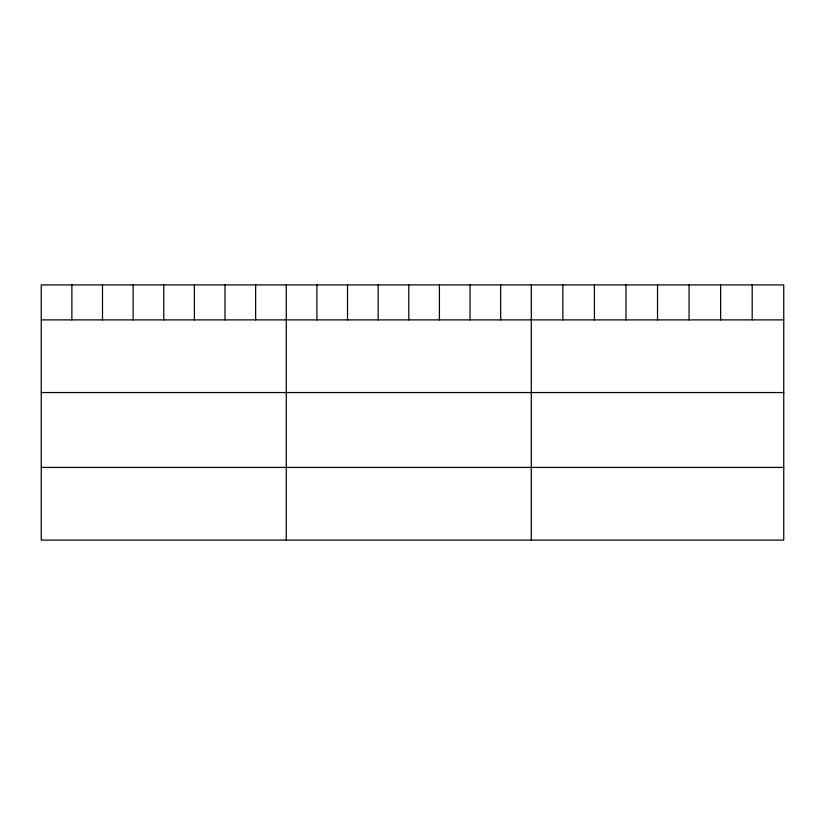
<?xml version="1.0" encoding="UTF-8"?>
<svg xmlns="http://www.w3.org/2000/svg" width="825" height="825" viewBox="0 0 825 825"><rect width="100%" height="100%" fill="white"/><g stroke="black" fill="none" stroke-linecap="round" stroke-linejoin="round"><path stroke-width="1.24" d="M783.75 319.883L783.75 540.076L41.25 540.076L41.25 284.924L783.75 284.924L783.75 319.883L41.25 319.883M41.25 392.545L783.75 392.545M41.25 467.414L783.75 467.414M752.194 284.924L752.194 319.883M720.637 284.924L720.637 319.883M689.081 284.924L689.081 319.883M657.525 284.924L657.525 319.883M625.969 284.924L625.969 319.883M594.413 284.924L594.413 319.883M562.856 284.924L562.856 319.883M531.3 284.924L531.3 540.076M500.672 284.924L500.672 319.883M470.044 284.924L470.044 319.883M439.416 284.924L439.416 319.883M408.787 284.924L408.787 319.883M378.159 284.924L378.159 319.883M347.531 284.924L347.531 319.883M316.903 284.924L316.903 319.883M286.275 284.924L286.275 540.076M255.647 284.924L255.647 319.883M225.019 284.924L225.019 319.883M194.391 284.924L194.391 319.883M163.763 284.924L163.763 319.883M133.134 284.924L133.134 319.883M102.506 284.924L102.506 319.883M71.878 284.924L71.878 319.883"/></g></svg>
